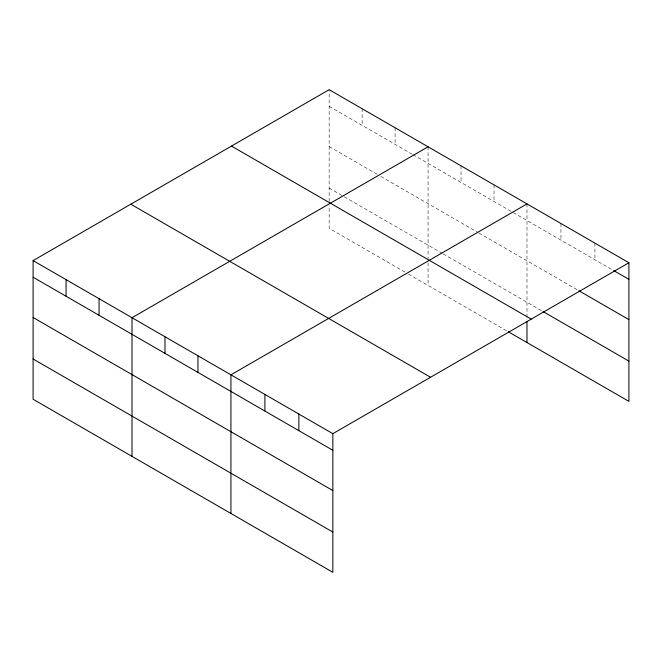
<?xml version="1.0" encoding="UTF-8"?>
<svg xmlns="http://www.w3.org/2000/svg" width="662" height="662" viewBox="0 0 662 662"><rect width="100%" height="100%" fill="white"/><g stroke="black" fill="none" stroke-linecap="round" stroke-linejoin="round"><path stroke-width="0.5" stroke-dasharray="3.31 2.48" d="M329.155 201.488L329.155 89.684M329.155 106.301L412.029 154.147M412.923 154.66L612.805 270.063M329.155 146.567L377.282 174.354M380.84 176.406L477.972 232.486M478.866 232.999L577.943 290.204M329.155 188.058L343.413 196.291M344.306 196.804L442.332 253.397M443.226 253.918L542.186 311.049M404.904 272.065L329.155 228.332L329.155 205.617M408.471 274.126L507.382 331.232M594.931 243.128L594.931 259.736M560.962 223.516L560.962 240.124M526.985 203.904L526.985 319.829M494.017 184.864L494.017 201.48M461.042 165.831L461.042 182.439M428.074 146.79L428.074 258.594M428.074 262.723L428.074 285.438M395.098 127.758L395.098 144.366M362.131 108.717L362.131 125.333"/><path stroke-width="0.99" d="M508.275 331.745L628.9 401.387L628.9 262.74L329.155 89.684L33.1 260.613L33.1 399.26L332.845 572.316L332.845 433.668L33.1 260.613M428.074 146.79L132.011 317.719L132.011 456.366M526.985 203.904L230.93 374.824L230.93 513.48M332.845 433.668L628.9 262.74M613.699 270.576L628.9 279.356M578.836 290.717L628.9 319.622M543.08 311.57L628.9 361.113M231.46 146.087L531.197 319.142M130.803 204.202L430.54 377.257M33.1 277.221L332.845 450.276M33.1 317.495L332.845 490.55M33.1 358.986L332.845 532.041M526.985 321.897L526.985 342.552M298.868 414.056L298.868 430.664M264.899 394.444L264.899 411.052M197.955 355.792L197.955 372.408M164.987 336.759L164.987 353.367M99.043 298.686L99.043 315.294M66.068 279.645L66.068 296.262"/></g></svg>
